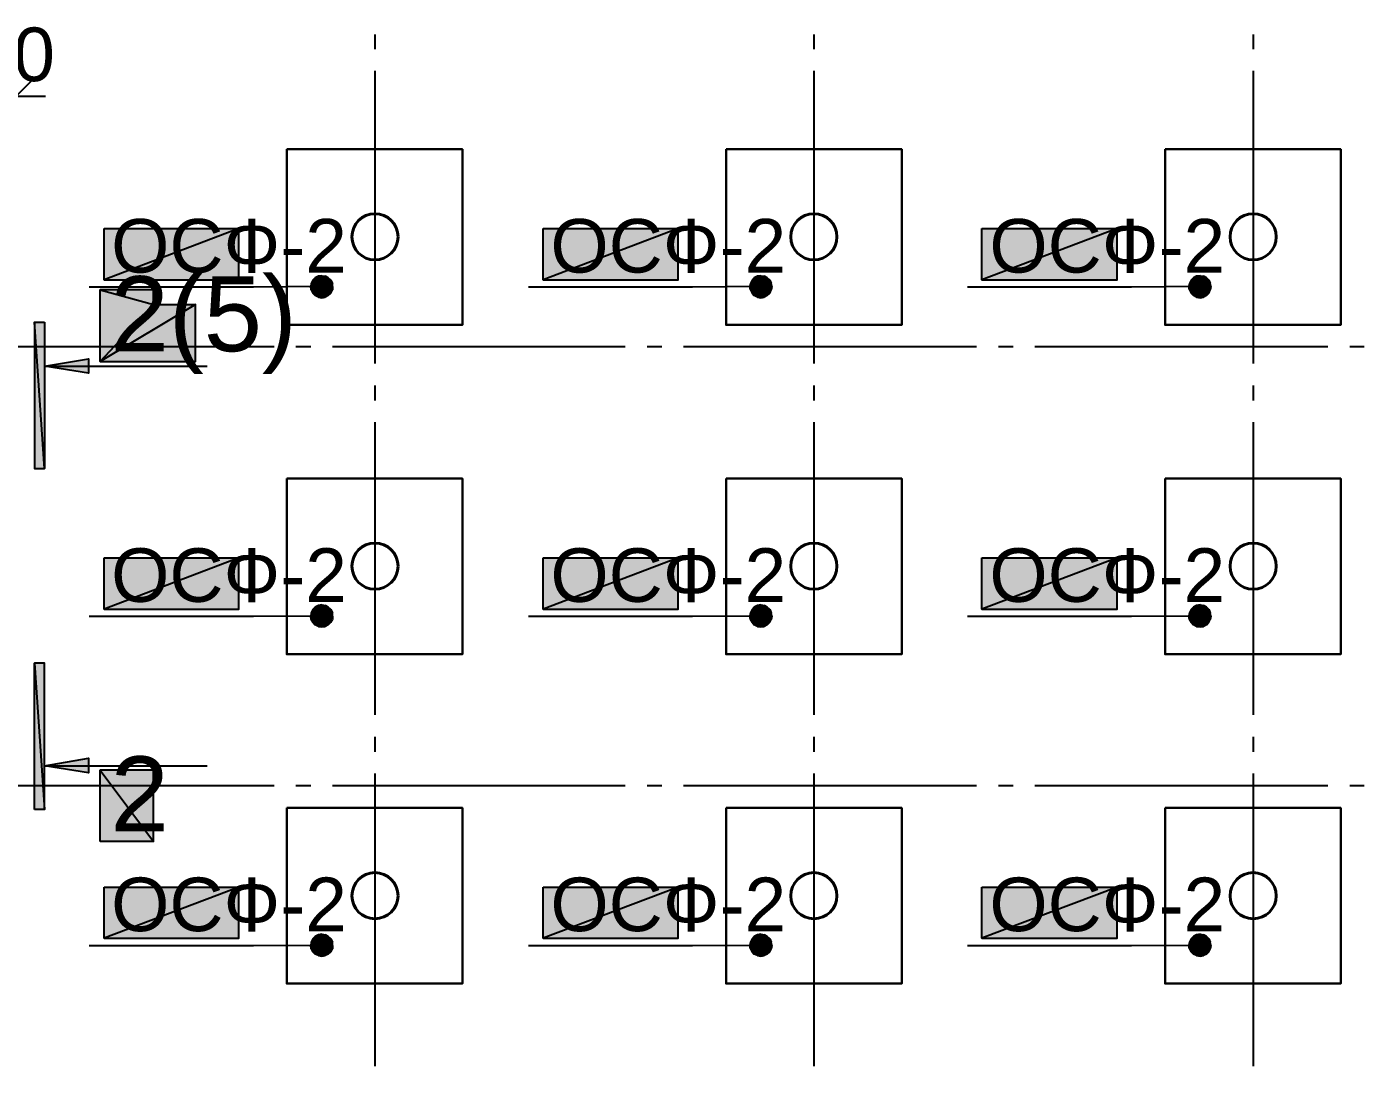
# Model space of a CAD drawing. Extents: x 8 to 21351, y 0 to 420.
# Drawn here: x 8949.4 to 9040.8, y 184.4 to 255.4 of the extents above; entities that cross this region are included whole.
import ezdxf

# ---------------------------------------------------------------- set-up
doc = ezdxf.new("R2010")
doc.units = 0
doc.styles.add('TEYPDFCAD_TEXT', font='arial.ttf')

msp = doc.modelspace()

# ---------------------------------------------------------------- hatches: boundary and pattern name
at = {"true_color": 0xffffff}
h = msp.add_hatch(color=0, dxfattribs=at)
h.paths.add_polyline_path([(8954.686, 241.639), (8963.894, 241.639), (8954.686, 238.146)])
h.paths.add_polyline_path([(8963.894, 241.639), (8954.686, 238.146), (8963.894, 238.146)])
h = msp.add_hatch(color=0, dxfattribs=at)
h.paths.add_polyline_path([(8984.68, 241.639), (8993.908, 241.639), (8984.68, 238.146)])
h.paths.add_polyline_path([(8993.908, 241.639), (8984.68, 238.146), (8993.908, 238.146)])
h = msp.add_hatch(color=0, dxfattribs=at)
h.paths.add_polyline_path([(9014.673, 241.639), (9023.901, 241.639), (9014.673, 238.146)])
h.paths.add_polyline_path([(9023.901, 241.639), (9014.673, 238.146), (9023.901, 238.146)])
h = msp.add_hatch(color=7)
h.paths.add_polyline_path([(8968.847, 237.892), (8968.805, 237.68), (8969.567, 237.68)])
h.paths.add_polyline_path([(8968.805, 237.68), (8969.567, 237.68), (8968.847, 237.448)])
h.paths.add_polyline_path([(8969.567, 237.68), (8968.847, 237.448), (8968.953, 237.236)])
h = msp.add_hatch(color=7)
h.paths.add_polyline_path([(8969.334, 238.379), (8969.122, 238.273), (8969.567, 237.68)])
h.paths.add_polyline_path([(8969.122, 238.273), (8969.567, 237.68), (8968.953, 238.104)])
h.paths.add_polyline_path([(8969.567, 237.68), (8968.953, 238.104), (8968.847, 237.892)])
h = msp.add_hatch(color=7)
h.paths.add_polyline_path([(8968.953, 237.236), (8969.122, 237.067), (8969.567, 237.68)])
h.paths.add_polyline_path([(8969.122, 237.067), (8969.567, 237.68), (8969.334, 236.961)])
h.paths.add_polyline_path([(8969.567, 237.68), (8969.334, 236.961), (8969.567, 236.918)])
h = msp.add_hatch(color=7)
h.paths.add_polyline_path([(8970.011, 238.273), (8969.799, 238.379), (8969.567, 237.68)])
h.paths.add_polyline_path([(8969.799, 238.379), (8969.567, 237.68), (8969.567, 238.421)])
h.paths.add_polyline_path([(8969.567, 237.68), (8969.567, 238.421), (8969.334, 238.379)])
h = msp.add_hatch(color=7)
h.paths.add_polyline_path([(8970.307, 237.68), (8970.286, 237.892), (8969.567, 237.68)])
h.paths.add_polyline_path([(8970.286, 237.892), (8969.567, 237.68), (8970.18, 238.104)])
h.paths.add_polyline_path([(8969.567, 237.68), (8970.18, 238.104), (8970.011, 238.273)])
h = msp.add_hatch(color=7)
h.paths.add_polyline_path([(8969.567, 236.918), (8969.799, 236.961), (8969.567, 237.68)])
h.paths.add_polyline_path([(8969.799, 236.961), (8969.567, 237.68), (8970.011, 237.067)])
h.paths.add_polyline_path([(8969.567, 237.68), (8970.011, 237.067), (8970.18, 237.236)])
h = msp.add_hatch(color=7)
h.paths.add_polyline_path([(8970.18, 237.236), (8970.286, 237.448), (8969.567, 237.68)])
h.paths.add_polyline_path([(8970.286, 237.448), (8969.567, 237.68), (8970.307, 237.68)])
h = msp.add_hatch(color=7)
h.paths.add_polyline_path([(8998.861, 237.892), (8998.819, 237.68), (8999.56, 237.68)])
h.paths.add_polyline_path([(8998.819, 237.68), (8999.56, 237.68), (8998.861, 237.448)])
h.paths.add_polyline_path([(8999.56, 237.68), (8998.861, 237.448), (8998.967, 237.236)])
h = msp.add_hatch(color=7)
h.paths.add_polyline_path([(8999.327, 238.379), (8999.115, 238.273), (8999.56, 237.68)])
h.paths.add_polyline_path([(8999.115, 238.273), (8999.56, 237.68), (8998.967, 238.104)])
h.paths.add_polyline_path([(8999.56, 237.68), (8998.967, 238.104), (8998.861, 237.892)])
h = msp.add_hatch(color=7)
h.paths.add_polyline_path([(8998.967, 237.236), (8999.115, 237.067), (8999.56, 237.68)])
h.paths.add_polyline_path([(8999.115, 237.067), (8999.56, 237.68), (8999.327, 236.961)])
h.paths.add_polyline_path([(8999.56, 237.68), (8999.327, 236.961), (8999.56, 236.918)])
h = msp.add_hatch(color=7)
h.paths.add_polyline_path([(9000.004, 238.273), (8999.793, 238.379), (8999.56, 237.68)])
h.paths.add_polyline_path([(8999.793, 238.379), (8999.56, 237.68), (8999.56, 238.421)])
h.paths.add_polyline_path([(8999.56, 237.68), (8999.56, 238.421), (8999.327, 238.379)])
h = msp.add_hatch(color=7)
h.paths.add_polyline_path([(9000.322, 237.68), (9000.279, 237.892), (8999.56, 237.68)])
h.paths.add_polyline_path([(9000.279, 237.892), (8999.56, 237.68), (9000.174, 238.104)])
h.paths.add_polyline_path([(8999.56, 237.68), (9000.174, 238.104), (9000.004, 238.273)])
h = msp.add_hatch(color=7)
h.paths.add_polyline_path([(8999.56, 236.918), (8999.793, 236.961), (8999.56, 237.68)])
h.paths.add_polyline_path([(8999.793, 236.961), (8999.56, 237.68), (9000.004, 237.067)])
h.paths.add_polyline_path([(8999.56, 237.68), (9000.004, 237.067), (9000.174, 237.236)])
h = msp.add_hatch(color=7)
h.paths.add_polyline_path([(9000.174, 237.236), (9000.279, 237.448), (8999.56, 237.68)])
h.paths.add_polyline_path([(9000.279, 237.448), (8999.56, 237.68), (9000.322, 237.68)])
h = msp.add_hatch(color=7)
h.paths.add_polyline_path([(9028.854, 237.892), (9028.812, 237.68), (9029.574, 237.68)])
h.paths.add_polyline_path([(9028.812, 237.68), (9029.574, 237.68), (9028.854, 237.448)])
h.paths.add_polyline_path([(9029.574, 237.68), (9028.854, 237.448), (9028.96, 237.236)])
h = msp.add_hatch(color=7)
h.paths.add_polyline_path([(9029.341, 238.379), (9029.13, 238.273), (9029.574, 237.68)])
h.paths.add_polyline_path([(9029.13, 238.273), (9029.574, 237.68), (9028.96, 238.104)])
h.paths.add_polyline_path([(9029.574, 237.68), (9028.96, 238.104), (9028.854, 237.892)])
h = msp.add_hatch(color=7)
h.paths.add_polyline_path([(9028.96, 237.236), (9029.13, 237.067), (9029.574, 237.68)])
h.paths.add_polyline_path([(9029.13, 237.067), (9029.574, 237.68), (9029.341, 236.961)])
h.paths.add_polyline_path([(9029.574, 237.68), (9029.341, 236.961), (9029.574, 236.918)])
h = msp.add_hatch(color=7)
h.paths.add_polyline_path([(9030.019, 238.273), (9029.807, 238.379), (9029.574, 237.68)])
h.paths.add_polyline_path([(9029.807, 238.379), (9029.574, 237.68), (9029.574, 238.421)])
h.paths.add_polyline_path([(9029.574, 237.68), (9029.574, 238.421), (9029.341, 238.379)])
h = msp.add_hatch(color=7)
h.paths.add_polyline_path([(9030.315, 237.68), (9030.273, 237.892), (9029.574, 237.68)])
h.paths.add_polyline_path([(9030.273, 237.892), (9029.574, 237.68), (9030.167, 238.104)])
h.paths.add_polyline_path([(9029.574, 237.68), (9030.167, 238.104), (9030.019, 238.273)])
h = msp.add_hatch(color=7)
h.paths.add_polyline_path([(9029.574, 236.918), (9029.807, 236.961), (9029.574, 237.68)])
h.paths.add_polyline_path([(9029.807, 236.961), (9029.574, 237.68), (9030.019, 237.067)])
h.paths.add_polyline_path([(9029.574, 237.68), (9030.019, 237.067), (9030.167, 237.236)])
h = msp.add_hatch(color=7)
h.paths.add_polyline_path([(9030.167, 237.236), (9030.273, 237.448), (9029.574, 237.68)])
h.paths.add_polyline_path([(9030.273, 237.448), (9029.574, 237.68), (9030.315, 237.68)])
h = msp.add_hatch(color=0, dxfattribs=at)
h.paths.add_polyline_path([(8958.073, 237.448), (8954.432, 237.448), (8958.073, 236.453)])
h.paths.add_polyline_path([(8954.432, 237.448), (8958.073, 236.453), (8954.432, 232.558)])
h = msp.add_hatch(color=0, dxfattribs=at)
h.paths.add_polyline_path([(8958.073, 236.453), (8960.931, 236.453), (8954.432, 232.558)])
h.paths.add_polyline_path([(8960.931, 236.453), (8954.432, 232.558), (8960.931, 232.558)])
h = msp.add_hatch(color=7)
h.paths.add_polyline_path([(8950.622, 235.246), (8950.622, 225.256), (8949.924, 235.246)])
h.paths.add_polyline_path([(8950.622, 225.256), (8949.924, 235.246), (8949.924, 225.256)])
for points in [[(8950.622, 232.241), (8953.628, 232.749), (8953.628, 231.754)], [(8950.622, 204.936), (8953.628, 205.444), (8953.628, 204.449)]]:
    msp.add_hatch(color=7).paths.add_polyline_path(points)
h = msp.add_hatch(color=0, dxfattribs=at)
h.paths.add_polyline_path([(8954.686, 219.138), (8963.894, 219.138), (8954.686, 215.646)])
h.paths.add_polyline_path([(8963.894, 219.138), (8954.686, 215.646), (8963.894, 215.646)])
h = msp.add_hatch(color=0, dxfattribs=at)
h.paths.add_polyline_path([(8984.68, 219.138), (8993.908, 219.138), (8984.68, 215.646)])
h.paths.add_polyline_path([(8993.908, 219.138), (8984.68, 215.646), (8993.908, 215.646)])
h = msp.add_hatch(color=0, dxfattribs=at)
h.paths.add_polyline_path([(9014.673, 219.138), (9023.901, 219.138), (9014.673, 215.646)])
h.paths.add_polyline_path([(9023.901, 219.138), (9014.673, 215.646), (9023.901, 215.646)])
h = msp.add_hatch(color=7)
h.paths.add_polyline_path([(8969.334, 215.879), (8969.122, 215.773), (8969.567, 215.159)])
h.paths.add_polyline_path([(8969.122, 215.773), (8969.567, 215.159), (8968.953, 215.604)])
h.paths.add_polyline_path([(8969.567, 215.159), (8968.953, 215.604), (8968.847, 215.392)])
h = msp.add_hatch(color=7)
h.paths.add_polyline_path([(8970.011, 215.773), (8969.799, 215.879), (8969.567, 215.159)])
h.paths.add_polyline_path([(8969.799, 215.879), (8969.567, 215.159), (8969.567, 215.921)])
h.paths.add_polyline_path([(8969.567, 215.159), (8969.567, 215.921), (8969.334, 215.879)])
h = msp.add_hatch(color=7)
h.paths.add_polyline_path([(8970.307, 215.159), (8970.286, 215.392), (8969.567, 215.159)])
h.paths.add_polyline_path([(8970.286, 215.392), (8969.567, 215.159), (8970.18, 215.604)])
h.paths.add_polyline_path([(8969.567, 215.159), (8970.18, 215.604), (8970.011, 215.773)])
h = msp.add_hatch(color=7)
h.paths.add_polyline_path([(8999.327, 215.879), (8999.115, 215.773), (8999.56, 215.159)])
h.paths.add_polyline_path([(8999.115, 215.773), (8999.56, 215.159), (8998.967, 215.604)])
h.paths.add_polyline_path([(8999.56, 215.159), (8998.967, 215.604), (8998.861, 215.392)])
h = msp.add_hatch(color=7)
h.paths.add_polyline_path([(9000.004, 215.773), (8999.793, 215.879), (8999.56, 215.159)])
h.paths.add_polyline_path([(8999.793, 215.879), (8999.56, 215.159), (8999.56, 215.921)])
h.paths.add_polyline_path([(8999.56, 215.159), (8999.56, 215.921), (8999.327, 215.879)])
h = msp.add_hatch(color=7)
h.paths.add_polyline_path([(9000.322, 215.159), (9000.279, 215.392), (8999.56, 215.159)])
h.paths.add_polyline_path([(9000.279, 215.392), (8999.56, 215.159), (9000.174, 215.604)])
h.paths.add_polyline_path([(8999.56, 215.159), (9000.174, 215.604), (9000.004, 215.773)])
h = msp.add_hatch(color=7)
h.paths.add_polyline_path([(9029.341, 215.879), (9029.13, 215.773), (9029.574, 215.159)])
h.paths.add_polyline_path([(9029.13, 215.773), (9029.574, 215.159), (9028.96, 215.604)])
h.paths.add_polyline_path([(9029.574, 215.159), (9028.96, 215.604), (9028.854, 215.392)])
h = msp.add_hatch(color=7)
h.paths.add_polyline_path([(9030.019, 215.773), (9029.807, 215.879), (9029.574, 215.159)])
h.paths.add_polyline_path([(9029.807, 215.879), (9029.574, 215.159), (9029.574, 215.921)])
h.paths.add_polyline_path([(9029.574, 215.159), (9029.574, 215.921), (9029.341, 215.879)])
h = msp.add_hatch(color=7)
h.paths.add_polyline_path([(9030.315, 215.159), (9030.273, 215.392), (9029.574, 215.159)])
h.paths.add_polyline_path([(9030.273, 215.392), (9029.574, 215.159), (9030.167, 215.604)])
h.paths.add_polyline_path([(9029.574, 215.159), (9030.167, 215.604), (9030.019, 215.773)])
h = msp.add_hatch(color=7)
h.paths.add_polyline_path([(8968.847, 215.392), (8968.805, 215.159), (8969.567, 215.159)])
h.paths.add_polyline_path([(8968.805, 215.159), (8969.567, 215.159), (8968.847, 214.926)])
h.paths.add_polyline_path([(8969.567, 215.159), (8968.847, 214.926), (8968.953, 214.736)])
h = msp.add_hatch(color=7)
h.paths.add_polyline_path([(8968.953, 214.736), (8969.122, 214.566), (8969.567, 215.159)])
h.paths.add_polyline_path([(8969.122, 214.566), (8969.567, 215.159), (8969.334, 214.461)])
h.paths.add_polyline_path([(8969.567, 215.159), (8969.334, 214.461), (8969.567, 214.418)])
h = msp.add_hatch(color=7)
h.paths.add_polyline_path([(8969.567, 214.418), (8969.799, 214.461), (8969.567, 215.159)])
h.paths.add_polyline_path([(8969.799, 214.461), (8969.567, 215.159), (8970.011, 214.566)])
h.paths.add_polyline_path([(8969.567, 215.159), (8970.011, 214.566), (8970.18, 214.736)])
h = msp.add_hatch(color=7)
h.paths.add_polyline_path([(8970.18, 214.736), (8970.286, 214.926), (8969.567, 215.159)])
h.paths.add_polyline_path([(8970.286, 214.926), (8969.567, 215.159), (8970.307, 215.159)])
h = msp.add_hatch(color=7)
h.paths.add_polyline_path([(8998.861, 215.392), (8998.819, 215.159), (8999.56, 215.159)])
h.paths.add_polyline_path([(8998.819, 215.159), (8999.56, 215.159), (8998.861, 214.926)])
h.paths.add_polyline_path([(8999.56, 215.159), (8998.861, 214.926), (8998.967, 214.736)])
h = msp.add_hatch(color=7)
h.paths.add_polyline_path([(8998.967, 214.736), (8999.115, 214.566), (8999.56, 215.159)])
h.paths.add_polyline_path([(8999.115, 214.566), (8999.56, 215.159), (8999.327, 214.461)])
h.paths.add_polyline_path([(8999.56, 215.159), (8999.327, 214.461), (8999.56, 214.418)])
h = msp.add_hatch(color=7)
h.paths.add_polyline_path([(8999.56, 214.418), (8999.793, 214.461), (8999.56, 215.159)])
h.paths.add_polyline_path([(8999.793, 214.461), (8999.56, 215.159), (9000.004, 214.566)])
h.paths.add_polyline_path([(8999.56, 215.159), (9000.004, 214.566), (9000.174, 214.736)])
h = msp.add_hatch(color=7)
h.paths.add_polyline_path([(9000.174, 214.736), (9000.279, 214.926), (8999.56, 215.159)])
h.paths.add_polyline_path([(9000.279, 214.926), (8999.56, 215.159), (9000.322, 215.159)])
h = msp.add_hatch(color=7)
h.paths.add_polyline_path([(9028.854, 215.392), (9028.812, 215.159), (9029.574, 215.159)])
h.paths.add_polyline_path([(9028.812, 215.159), (9029.574, 215.159), (9028.854, 214.926)])
h.paths.add_polyline_path([(9029.574, 215.159), (9028.854, 214.926), (9028.96, 214.736)])
h = msp.add_hatch(color=7)
h.paths.add_polyline_path([(9028.96, 214.736), (9029.13, 214.566), (9029.574, 215.159)])
h.paths.add_polyline_path([(9029.13, 214.566), (9029.574, 215.159), (9029.341, 214.461)])
h.paths.add_polyline_path([(9029.574, 215.159), (9029.341, 214.461), (9029.574, 214.418)])
h = msp.add_hatch(color=7)
h.paths.add_polyline_path([(9029.574, 214.418), (9029.807, 214.461), (9029.574, 215.159)])
h.paths.add_polyline_path([(9029.807, 214.461), (9029.574, 215.159), (9030.019, 214.566)])
h.paths.add_polyline_path([(9029.574, 215.159), (9030.019, 214.566), (9030.167, 214.736)])
h = msp.add_hatch(color=7)
h.paths.add_polyline_path([(9030.167, 214.736), (9030.273, 214.926), (9029.574, 215.159)])
h.paths.add_polyline_path([(9030.273, 214.926), (9029.574, 215.159), (9030.315, 215.159)])
h = msp.add_hatch(color=7)
h.paths.add_polyline_path([(8949.924, 201.951), (8949.924, 211.942), (8950.622, 201.951)])
h.paths.add_polyline_path([(8949.924, 211.942), (8950.622, 201.951), (8950.622, 211.942)])
h = msp.add_hatch(color=0, dxfattribs=at)
h.paths.add_polyline_path([(8954.432, 199.75), (8954.432, 204.639), (8958.073, 199.75)])
h.paths.add_polyline_path([(8954.432, 204.639), (8958.073, 199.75), (8958.073, 204.639)])
h = msp.add_hatch(color=0, dxfattribs=at)
h.paths.add_polyline_path([(8954.686, 196.638), (8963.894, 196.638), (8954.686, 193.146)])
h.paths.add_polyline_path([(8963.894, 196.638), (8954.686, 193.146), (8963.894, 193.146)])
h = msp.add_hatch(color=0, dxfattribs=at)
h.paths.add_polyline_path([(8984.68, 196.638), (8993.908, 196.638), (8984.68, 193.146)])
h.paths.add_polyline_path([(8993.908, 196.638), (8984.68, 193.146), (8993.908, 193.146)])
h = msp.add_hatch(color=0, dxfattribs=at)
h.paths.add_polyline_path([(9014.673, 196.638), (9023.901, 196.638), (9014.673, 193.146)])
h.paths.add_polyline_path([(9023.901, 196.638), (9014.673, 193.146), (9023.901, 193.146)])
h = msp.add_hatch(color=7)
h.paths.add_polyline_path([(8968.847, 192.892), (8968.805, 192.659), (8969.567, 192.659)])
h.paths.add_polyline_path([(8968.805, 192.659), (8969.567, 192.659), (8968.847, 192.426)])
h.paths.add_polyline_path([(8969.567, 192.659), (8968.847, 192.426), (8968.953, 192.214)])
h = msp.add_hatch(color=7)
h.paths.add_polyline_path([(8969.334, 193.379), (8969.122, 193.273), (8969.567, 192.659)])
h.paths.add_polyline_path([(8969.122, 193.273), (8969.567, 192.659), (8968.953, 193.103)])
h.paths.add_polyline_path([(8969.567, 192.659), (8968.953, 193.103), (8968.847, 192.892)])
h = msp.add_hatch(color=7)
h.paths.add_polyline_path([(8970.011, 193.273), (8969.799, 193.379), (8969.567, 192.659)])
h.paths.add_polyline_path([(8969.799, 193.379), (8969.567, 192.659), (8969.567, 193.421)])
h.paths.add_polyline_path([(8969.567, 192.659), (8969.567, 193.421), (8969.334, 193.379)])
h = msp.add_hatch(color=7)
h.paths.add_polyline_path([(8970.307, 192.659), (8970.286, 192.892), (8969.567, 192.659)])
h.paths.add_polyline_path([(8970.286, 192.892), (8969.567, 192.659), (8970.18, 193.103)])
h.paths.add_polyline_path([(8969.567, 192.659), (8970.18, 193.103), (8970.011, 193.273)])
h = msp.add_hatch(color=7)
h.paths.add_polyline_path([(8998.861, 192.892), (8998.819, 192.659), (8999.56, 192.659)])
h.paths.add_polyline_path([(8998.819, 192.659), (8999.56, 192.659), (8998.861, 192.426)])
h.paths.add_polyline_path([(8999.56, 192.659), (8998.861, 192.426), (8998.967, 192.214)])
h = msp.add_hatch(color=7)
h.paths.add_polyline_path([(8999.327, 193.379), (8999.115, 193.273), (8999.56, 192.659)])
h.paths.add_polyline_path([(8999.115, 193.273), (8999.56, 192.659), (8998.967, 193.103)])
h.paths.add_polyline_path([(8999.56, 192.659), (8998.967, 193.103), (8998.861, 192.892)])
h = msp.add_hatch(color=7)
h.paths.add_polyline_path([(9000.004, 193.273), (8999.793, 193.379), (8999.56, 192.659)])
h.paths.add_polyline_path([(8999.793, 193.379), (8999.56, 192.659), (8999.56, 193.421)])
h.paths.add_polyline_path([(8999.56, 192.659), (8999.56, 193.421), (8999.327, 193.379)])
h = msp.add_hatch(color=7)
h.paths.add_polyline_path([(9000.322, 192.659), (9000.279, 192.892), (8999.56, 192.659)])
h.paths.add_polyline_path([(9000.279, 192.892), (8999.56, 192.659), (9000.174, 193.103)])
h.paths.add_polyline_path([(8999.56, 192.659), (9000.174, 193.103), (9000.004, 193.273)])
h = msp.add_hatch(color=7)
h.paths.add_polyline_path([(9028.854, 192.892), (9028.812, 192.659), (9029.574, 192.659)])
h.paths.add_polyline_path([(9028.812, 192.659), (9029.574, 192.659), (9028.854, 192.426)])
h.paths.add_polyline_path([(9029.574, 192.659), (9028.854, 192.426), (9028.96, 192.214)])
h = msp.add_hatch(color=7)
h.paths.add_polyline_path([(9029.341, 193.379), (9029.13, 193.273), (9029.574, 192.659)])
h.paths.add_polyline_path([(9029.13, 193.273), (9029.574, 192.659), (9028.96, 193.103)])
h.paths.add_polyline_path([(9029.574, 192.659), (9028.96, 193.103), (9028.854, 192.892)])
h = msp.add_hatch(color=7)
h.paths.add_polyline_path([(9030.019, 193.273), (9029.807, 193.379), (9029.574, 192.659)])
h.paths.add_polyline_path([(9029.807, 193.379), (9029.574, 192.659), (9029.574, 193.421)])
h.paths.add_polyline_path([(9029.574, 192.659), (9029.574, 193.421), (9029.341, 193.379)])
h = msp.add_hatch(color=7)
h.paths.add_polyline_path([(9030.315, 192.659), (9030.273, 192.892), (9029.574, 192.659)])
h.paths.add_polyline_path([(9030.273, 192.892), (9029.574, 192.659), (9030.167, 193.103)])
h.paths.add_polyline_path([(9029.574, 192.659), (9030.167, 193.103), (9030.019, 193.273)])
h = msp.add_hatch(color=7)
h.paths.add_polyline_path([(8968.953, 192.214), (8969.122, 192.066), (8969.567, 192.659)])
h.paths.add_polyline_path([(8969.122, 192.066), (8969.567, 192.659), (8969.334, 191.96)])
h.paths.add_polyline_path([(8969.567, 192.659), (8969.334, 191.96), (8969.567, 191.918)])
h = msp.add_hatch(color=7)
h.paths.add_polyline_path([(8969.567, 191.918), (8969.799, 191.96), (8969.567, 192.659)])
h.paths.add_polyline_path([(8969.799, 191.96), (8969.567, 192.659), (8970.011, 192.066)])
h.paths.add_polyline_path([(8969.567, 192.659), (8970.011, 192.066), (8970.18, 192.214)])
h = msp.add_hatch(color=7)
h.paths.add_polyline_path([(8970.18, 192.214), (8970.286, 192.426), (8969.567, 192.659)])
h.paths.add_polyline_path([(8970.286, 192.426), (8969.567, 192.659), (8970.307, 192.659)])
h = msp.add_hatch(color=7)
h.paths.add_polyline_path([(8998.967, 192.214), (8999.115, 192.066), (8999.56, 192.659)])
h.paths.add_polyline_path([(8999.115, 192.066), (8999.56, 192.659), (8999.327, 191.96)])
h.paths.add_polyline_path([(8999.56, 192.659), (8999.327, 191.96), (8999.56, 191.918)])
h = msp.add_hatch(color=7)
h.paths.add_polyline_path([(8999.56, 191.918), (8999.793, 191.96), (8999.56, 192.659)])
h.paths.add_polyline_path([(8999.793, 191.96), (8999.56, 192.659), (9000.004, 192.066)])
h.paths.add_polyline_path([(8999.56, 192.659), (9000.004, 192.066), (9000.174, 192.214)])
h = msp.add_hatch(color=7)
h.paths.add_polyline_path([(9000.174, 192.214), (9000.279, 192.426), (8999.56, 192.659)])
h.paths.add_polyline_path([(9000.279, 192.426), (8999.56, 192.659), (9000.322, 192.659)])
h = msp.add_hatch(color=7)
h.paths.add_polyline_path([(9028.96, 192.214), (9029.13, 192.066), (9029.574, 192.659)])
h.paths.add_polyline_path([(9029.13, 192.066), (9029.574, 192.659), (9029.341, 191.96)])
h.paths.add_polyline_path([(9029.574, 192.659), (9029.341, 191.96), (9029.574, 191.918)])
h = msp.add_hatch(color=7)
h.paths.add_polyline_path([(9029.574, 191.918), (9029.807, 191.96), (9029.574, 192.659)])
h.paths.add_polyline_path([(9029.807, 191.96), (9029.574, 192.659), (9030.019, 192.066)])
h.paths.add_polyline_path([(9029.574, 192.659), (9030.019, 192.066), (9030.167, 192.214)])
h = msp.add_hatch(color=7)
h.paths.add_polyline_path([(9030.167, 192.214), (9030.273, 192.426), (9029.574, 192.659)])
h.paths.add_polyline_path([(9030.273, 192.426), (9029.574, 192.659), (9030.315, 192.659)])

# ---------------------------------------------------------------- linework, layer by layer
at = {"color": 7, "lineweight": 25}
for p, q in [((8973.186, 254.91), (8973.186, 253.894)), ((9003.179, 254.91), (9003.179, 253.894)), ((9033.194, 254.91), (9033.194, 253.894)), ((8973.186, 252.412), (8973.186, 232.41)), ((9003.179, 252.412), (9003.179, 232.41)), ((9033.194, 252.412), (9033.194, 232.41)), ((8947.426, 249.449), (8949.924, 251.947)), ((8935.679, 250.698), (8950.686, 250.698)), ((8964.889, 237.638), (8953.67, 237.638)), ((8969.567, 237.68), (8964.889, 237.638)), ((8994.903, 237.638), (8983.685, 237.638)), ((8999.56, 237.68), (8994.903, 237.638)), ((9024.896, 237.638), (9013.678, 237.638)), ((9029.574, 237.68), (9024.896, 237.638)), ((8966.307, 233.553), (8946.304, 233.553)), ((8968.805, 233.553), (8967.789, 233.553)), ((8990.289, 233.553), (8970.307, 233.553)), ((8992.808, 233.553), (8991.792, 233.553)), ((9014.292, 233.553), (8994.289, 233.553)), ((9016.811, 233.553), (9015.795, 233.553)), ((9038.295, 233.553), (9018.292, 233.553)), ((9040.792, 233.553), (9039.798, 233.553)), ((8950.622, 232.241), (8961.735, 232.241)), ((8973.186, 230.907), (8973.186, 229.891)), ((9003.179, 230.907), (9003.179, 229.891)), ((9033.194, 230.907), (9033.194, 229.891)), ((8973.186, 228.41), (8973.186, 208.407)), ((9003.179, 228.41), (9003.179, 208.407)), ((9033.194, 228.41), (9033.194, 208.407)), ((8964.889, 215.138), (8953.67, 215.138)), ((8969.567, 215.159), (8964.889, 215.138)), ((8994.903, 215.138), (8983.685, 215.138)), ((8999.56, 215.159), (8994.903, 215.138)), ((9024.896, 215.138), (9013.678, 215.138)), ((9029.574, 215.159), (9024.896, 215.138)), ((8973.186, 206.904), (8973.186, 205.888)), ((9003.179, 206.904), (9003.179, 205.888)), ((9033.194, 206.904), (9033.194, 205.888)), ((8950.622, 204.936), (8961.735, 204.936)), ((8973.186, 204.406), (8973.186, 184.404)), ((9003.179, 204.406), (9003.179, 184.404)), ((9033.194, 204.406), (9033.194, 184.404)), ((8966.307, 203.56), (8946.304, 203.56)), ((8968.805, 203.56), (8967.789, 203.56)), ((8990.289, 203.56), (8970.307, 203.56)), ((8992.808, 203.56), (8991.792, 203.56)), ((9014.292, 203.56), (8994.289, 203.56)), ((9016.811, 203.56), (9015.795, 203.56)), ((9038.295, 203.56), (9018.292, 203.56)), ((9040.792, 203.56), (9039.798, 203.56)), ((8964.889, 192.638), (8953.67, 192.638)), ((8969.567, 192.659), (8964.889, 192.638)), ((8994.903, 192.638), (8983.685, 192.638)), ((8999.56, 192.659), (8994.903, 192.638)), ((9024.896, 192.638), (9013.678, 192.638)), ((9029.574, 192.659), (9024.896, 192.638))]:
    msp.add_line(p, q, dxfattribs=at)
at = {"color": 0, "lineweight": 0, "true_color": 0xffffff}
for p, q in [((8954.686, 238.146), (8963.894, 238.146)), ((8984.68, 238.146), (8993.908, 238.146)), ((9014.673, 238.146), (9023.901, 238.146)), ((8954.686, 215.646), (8963.894, 215.646)), ((8984.68, 215.646), (8993.908, 215.646)), ((9014.673, 215.646), (9023.901, 215.646)), ((8958.073, 199.75), (8958.073, 204.639)), ((8954.686, 193.146), (8963.894, 193.146)), ((8984.68, 193.146), (8993.908, 193.146)), ((9014.673, 193.146), (9023.901, 193.146))]:
    msp.add_line(p, q, dxfattribs=at)
at = {"color": 7, "lineweight": 30}
for points in [[(8967.175, 247.057), (8979.176, 247.057), (8979.176, 235.056), (8967.175, 235.056)], [(8997.189, 247.057), (9009.191, 247.057), (9009.191, 235.056), (8997.189, 235.056)], [(9027.182, 247.057), (9039.184, 247.057), (9039.184, 235.056), (9027.182, 235.056)], [(8967.175, 224.557), (8979.176, 224.557), (8979.176, 212.556), (8967.175, 212.556)], [(8997.189, 224.557), (9009.191, 224.557), (9009.191, 212.556), (8997.189, 212.556)], [(9027.182, 224.557), (9039.184, 224.557), (9039.184, 212.556), (9027.182, 212.556)], [(8967.175, 202.057), (8979.176, 202.057), (8979.176, 190.055), (8967.175, 190.055)], [(8997.189, 202.057), (9009.191, 202.057), (9009.191, 190.055), (8997.189, 190.055)], [(9027.182, 202.057), (9039.184, 202.057), (9039.184, 190.055), (9027.182, 190.055)]]:
    msp.add_lwpolyline(points, close=True, dxfattribs=at)
at = {"color": 0, "true_color": 0xffffff}
for points in [[(8954.686, 241.639), (8963.894, 241.639), (8954.686, 238.146)], [(8963.894, 241.639), (8954.686, 238.146), (8963.894, 238.146)], [(8984.68, 241.639), (8993.908, 241.639), (8984.68, 238.146)], [(8993.908, 241.639), (8984.68, 238.146), (8993.908, 238.146)], [(9014.673, 241.639), (9023.901, 241.639), (9014.673, 238.146)], [(9023.901, 241.639), (9014.673, 238.146), (9023.901, 238.146)], [(8958.073, 237.448), (8954.432, 237.448), (8958.073, 236.453)], [(8954.432, 237.448), (8958.073, 236.453), (8954.432, 232.558)], [(8958.073, 236.453), (8960.931, 236.453), (8954.432, 232.558)], [(8960.931, 236.453), (8954.432, 232.558), (8960.931, 232.558)], [(8954.686, 219.138), (8963.894, 219.138), (8954.686, 215.646)], [(8963.894, 219.138), (8954.686, 215.646), (8963.894, 215.646)], [(8984.68, 219.138), (8993.908, 219.138), (8984.68, 215.646)], [(8993.908, 219.138), (8984.68, 215.646), (8993.908, 215.646)], [(9014.673, 219.138), (9023.901, 219.138), (9014.673, 215.646)], [(9023.901, 219.138), (9014.673, 215.646), (9023.901, 215.646)], [(8954.432, 199.75), (8954.432, 204.639), (8958.073, 199.75)], [(8954.432, 204.639), (8958.073, 199.75), (8958.073, 204.639)], [(8954.686, 196.638), (8963.894, 196.638), (8954.686, 193.146)], [(8963.894, 196.638), (8954.686, 193.146), (8963.894, 193.146)], [(8984.68, 196.638), (8993.908, 196.638), (8984.68, 193.146)], [(8993.908, 196.638), (8984.68, 193.146), (8993.908, 193.146)], [(9014.673, 196.638), (9023.901, 196.638), (9014.673, 193.146)], [(9023.901, 196.638), (9014.673, 193.146), (9023.901, 193.146)]]:
    msp.add_lwpolyline(points, close=True, dxfattribs=at)
at = {"color": 7}
for points in [[(8968.847, 237.892), (8968.805, 237.68), (8969.567, 237.68)], [(8968.805, 237.68), (8969.567, 237.68), (8968.847, 237.448)], [(8969.567, 237.68), (8968.953, 238.104), (8968.847, 237.892)], [(8969.567, 237.68), (8968.847, 237.448), (8968.953, 237.236)], [(8969.122, 238.273), (8969.567, 237.68), (8968.953, 238.104)], [(8968.953, 237.236), (8969.122, 237.067), (8969.567, 237.68)], [(8969.334, 238.379), (8969.122, 238.273), (8969.567, 237.68)], [(8969.122, 237.067), (8969.567, 237.68), (8969.334, 236.961)], [(8969.567, 237.68), (8969.567, 238.421), (8969.334, 238.379)], [(8969.567, 237.68), (8969.334, 236.961), (8969.567, 236.918)], [(8969.799, 238.379), (8969.567, 237.68), (8969.567, 238.421)], [(8970.011, 238.273), (8969.799, 238.379), (8969.567, 237.68)], [(8969.567, 237.68), (8970.18, 238.104), (8970.011, 238.273)], [(8970.286, 237.892), (8969.567, 237.68), (8970.18, 238.104)], [(8970.307, 237.68), (8970.286, 237.892), (8969.567, 237.68)], [(8969.567, 236.918), (8969.799, 236.961), (8969.567, 237.68)], [(8969.799, 236.961), (8969.567, 237.68), (8970.011, 237.067)], [(8969.567, 237.68), (8970.011, 237.067), (8970.18, 237.236)], [(8970.18, 237.236), (8970.286, 237.448), (8969.567, 237.68)], [(8970.286, 237.448), (8969.567, 237.68), (8970.307, 237.68)], [(8998.861, 237.892), (8998.819, 237.68), (8999.56, 237.68)], [(8998.819, 237.68), (8999.56, 237.68), (8998.861, 237.448)], [(8999.56, 237.68), (8998.967, 238.104), (8998.861, 237.892)], [(8999.56, 237.68), (8998.861, 237.448), (8998.967, 237.236)], [(8999.115, 238.273), (8999.56, 237.68), (8998.967, 238.104)], [(8998.967, 237.236), (8999.115, 237.067), (8999.56, 237.68)], [(8999.327, 238.379), (8999.115, 238.273), (8999.56, 237.68)], [(8999.115, 237.067), (8999.56, 237.68), (8999.327, 236.961)], [(8999.56, 237.68), (8999.56, 238.421), (8999.327, 238.379)], [(8999.56, 237.68), (8999.327, 236.961), (8999.56, 236.918)], [(8999.793, 238.379), (8999.56, 237.68), (8999.56, 238.421)], [(9000.004, 238.273), (8999.793, 238.379), (8999.56, 237.68)], [(8999.56, 237.68), (9000.174, 238.104), (9000.004, 238.273)], [(9000.279, 237.892), (8999.56, 237.68), (9000.174, 238.104)], [(9000.322, 237.68), (9000.279, 237.892), (8999.56, 237.68)], [(8999.56, 236.918), (8999.793, 236.961), (8999.56, 237.68)], [(8999.793, 236.961), (8999.56, 237.68), (9000.004, 237.067)], [(8999.56, 237.68), (9000.004, 237.067), (9000.174, 237.236)], [(9000.174, 237.236), (9000.279, 237.448), (8999.56, 237.68)], [(9000.279, 237.448), (8999.56, 237.68), (9000.322, 237.68)], [(9028.854, 237.892), (9028.812, 237.68), (9029.574, 237.68)], [(9028.812, 237.68), (9029.574, 237.68), (9028.854, 237.448)], [(9029.574, 237.68), (9028.96, 238.104), (9028.854, 237.892)], [(9029.574, 237.68), (9028.854, 237.448), (9028.96, 237.236)], [(9029.13, 238.273), (9029.574, 237.68), (9028.96, 238.104)], [(9028.96, 237.236), (9029.13, 237.067), (9029.574, 237.68)], [(9029.341, 238.379), (9029.13, 238.273), (9029.574, 237.68)], [(9029.13, 237.067), (9029.574, 237.68), (9029.341, 236.961)], [(9029.574, 237.68), (9029.574, 238.421), (9029.341, 238.379)], [(9029.574, 237.68), (9029.341, 236.961), (9029.574, 236.918)], [(9029.807, 238.379), (9029.574, 237.68), (9029.574, 238.421)], [(9030.019, 238.273), (9029.807, 238.379), (9029.574, 237.68)], [(9029.574, 237.68), (9030.167, 238.104), (9030.019, 238.273)], [(9030.273, 237.892), (9029.574, 237.68), (9030.167, 238.104)], [(9030.315, 237.68), (9030.273, 237.892), (9029.574, 237.68)], [(9029.574, 236.918), (9029.807, 236.961), (9029.574, 237.68)], [(9029.807, 236.961), (9029.574, 237.68), (9030.019, 237.067)], [(9029.574, 237.68), (9030.019, 237.067), (9030.167, 237.236)], [(9030.167, 237.236), (9030.273, 237.448), (9029.574, 237.68)], [(9030.273, 237.448), (9029.574, 237.68), (9030.315, 237.68)], [(8950.622, 235.246), (8950.622, 225.256), (8949.924, 235.246)], [(8950.622, 225.256), (8949.924, 235.246), (8949.924, 225.256)], [(8950.622, 232.241), (8953.628, 232.749), (8953.628, 231.754)], [(8969.122, 215.773), (8969.567, 215.159), (8968.953, 215.604)], [(8969.334, 215.879), (8969.122, 215.773), (8969.567, 215.159)], [(8969.567, 215.159), (8969.567, 215.921), (8969.334, 215.879)], [(8969.799, 215.879), (8969.567, 215.159), (8969.567, 215.921)], [(8970.011, 215.773), (8969.799, 215.879), (8969.567, 215.159)], [(8969.567, 215.159), (8970.18, 215.604), (8970.011, 215.773)], [(8999.115, 215.773), (8999.56, 215.159), (8998.967, 215.604)], [(8999.327, 215.879), (8999.115, 215.773), (8999.56, 215.159)], [(8999.56, 215.159), (8999.56, 215.921), (8999.327, 215.879)], [(8999.793, 215.879), (8999.56, 215.159), (8999.56, 215.921)], [(9000.004, 215.773), (8999.793, 215.879), (8999.56, 215.159)], [(8999.56, 215.159), (9000.174, 215.604), (9000.004, 215.773)], [(9029.13, 215.773), (9029.574, 215.159), (9028.96, 215.604)], [(9029.341, 215.879), (9029.13, 215.773), (9029.574, 215.159)], [(9029.574, 215.159), (9029.574, 215.921), (9029.341, 215.879)], [(9029.807, 215.879), (9029.574, 215.159), (9029.574, 215.921)], [(9030.019, 215.773), (9029.807, 215.879), (9029.574, 215.159)], [(9029.574, 215.159), (9030.167, 215.604), (9030.019, 215.773)], [(8968.847, 215.392), (8968.805, 215.159), (8969.567, 215.159)], [(8968.805, 215.159), (8969.567, 215.159), (8968.847, 214.926)], [(8969.567, 215.159), (8968.953, 215.604), (8968.847, 215.392)], [(8969.567, 215.159), (8968.847, 214.926), (8968.953, 214.736)], [(8968.953, 214.736), (8969.122, 214.566), (8969.567, 215.159)], [(8969.122, 214.566), (8969.567, 215.159), (8969.334, 214.461)], [(8969.567, 215.159), (8969.334, 214.461), (8969.567, 214.418)], [(8970.286, 215.392), (8969.567, 215.159), (8970.18, 215.604)], [(8970.307, 215.159), (8970.286, 215.392), (8969.567, 215.159)], [(8969.567, 214.418), (8969.799, 214.461), (8969.567, 215.159)], [(8969.799, 214.461), (8969.567, 215.159), (8970.011, 214.566)], [(8969.567, 215.159), (8970.011, 214.566), (8970.18, 214.736)], [(8970.18, 214.736), (8970.286, 214.926), (8969.567, 215.159)], [(8970.286, 214.926), (8969.567, 215.159), (8970.307, 215.159)], [(8998.861, 215.392), (8998.819, 215.159), (8999.56, 215.159)], [(8998.819, 215.159), (8999.56, 215.159), (8998.861, 214.926)], [(8999.56, 215.159), (8998.967, 215.604), (8998.861, 215.392)], [(8999.56, 215.159), (8998.861, 214.926), (8998.967, 214.736)], [(8998.967, 214.736), (8999.115, 214.566), (8999.56, 215.159)], [(8999.115, 214.566), (8999.56, 215.159), (8999.327, 214.461)], [(8999.56, 215.159), (8999.327, 214.461), (8999.56, 214.418)], [(9000.279, 215.392), (8999.56, 215.159), (9000.174, 215.604)], [(9000.322, 215.159), (9000.279, 215.392), (8999.56, 215.159)], [(8999.56, 214.418), (8999.793, 214.461), (8999.56, 215.159)], [(8999.793, 214.461), (8999.56, 215.159), (9000.004, 214.566)], [(8999.56, 215.159), (9000.004, 214.566), (9000.174, 214.736)], [(9000.174, 214.736), (9000.279, 214.926), (8999.56, 215.159)], [(9000.279, 214.926), (8999.56, 215.159), (9000.322, 215.159)], [(9028.854, 215.392), (9028.812, 215.159), (9029.574, 215.159)], [(9028.812, 215.159), (9029.574, 215.159), (9028.854, 214.926)], [(9029.574, 215.159), (9028.96, 215.604), (9028.854, 215.392)], [(9029.574, 215.159), (9028.854, 214.926), (9028.96, 214.736)], [(9028.96, 214.736), (9029.13, 214.566), (9029.574, 215.159)], [(9029.13, 214.566), (9029.574, 215.159), (9029.341, 214.461)], [(9029.574, 215.159), (9029.341, 214.461), (9029.574, 214.418)], [(9030.273, 215.392), (9029.574, 215.159), (9030.167, 215.604)], [(9030.315, 215.159), (9030.273, 215.392), (9029.574, 215.159)], [(9029.574, 214.418), (9029.807, 214.461), (9029.574, 215.159)], [(9029.807, 214.461), (9029.574, 215.159), (9030.019, 214.566)], [(9029.574, 215.159), (9030.019, 214.566), (9030.167, 214.736)], [(9030.167, 214.736), (9030.273, 214.926), (9029.574, 215.159)], [(9030.273, 214.926), (9029.574, 215.159), (9030.315, 215.159)], [(8949.924, 201.951), (8949.924, 211.942), (8950.622, 201.951)], [(8949.924, 211.942), (8950.622, 201.951), (8950.622, 211.942)], [(8950.622, 204.936), (8953.628, 205.444), (8953.628, 204.449)], [(8968.847, 192.892), (8968.805, 192.659), (8969.567, 192.659)], [(8969.567, 192.659), (8968.953, 193.103), (8968.847, 192.892)], [(8969.122, 193.273), (8969.567, 192.659), (8968.953, 193.103)], [(8969.334, 193.379), (8969.122, 193.273), (8969.567, 192.659)], [(8969.567, 192.659), (8969.567, 193.421), (8969.334, 193.379)], [(8969.799, 193.379), (8969.567, 192.659), (8969.567, 193.421)], [(8970.011, 193.273), (8969.799, 193.379), (8969.567, 192.659)], [(8969.567, 192.659), (8970.18, 193.103), (8970.011, 193.273)], [(8970.286, 192.892), (8969.567, 192.659), (8970.18, 193.103)], [(8970.307, 192.659), (8970.286, 192.892), (8969.567, 192.659)], [(8998.861, 192.892), (8998.819, 192.659), (8999.56, 192.659)], [(8999.56, 192.659), (8998.967, 193.103), (8998.861, 192.892)], [(8999.115, 193.273), (8999.56, 192.659), (8998.967, 193.103)], [(8999.327, 193.379), (8999.115, 193.273), (8999.56, 192.659)], [(8999.56, 192.659), (8999.56, 193.421), (8999.327, 193.379)], [(8999.793, 193.379), (8999.56, 192.659), (8999.56, 193.421)], [(9000.004, 193.273), (8999.793, 193.379), (8999.56, 192.659)], [(8999.56, 192.659), (9000.174, 193.103), (9000.004, 193.273)], [(9000.279, 192.892), (8999.56, 192.659), (9000.174, 193.103)], [(9000.322, 192.659), (9000.279, 192.892), (8999.56, 192.659)], [(9028.854, 192.892), (9028.812, 192.659), (9029.574, 192.659)], [(9029.574, 192.659), (9028.96, 193.103), (9028.854, 192.892)], [(9029.13, 193.273), (9029.574, 192.659), (9028.96, 193.103)], [(9029.341, 193.379), (9029.13, 193.273), (9029.574, 192.659)], [(9029.574, 192.659), (9029.574, 193.421), (9029.341, 193.379)], [(9029.807, 193.379), (9029.574, 192.659), (9029.574, 193.421)], [(9030.019, 193.273), (9029.807, 193.379), (9029.574, 192.659)], [(9029.574, 192.659), (9030.167, 193.103), (9030.019, 193.273)], [(9030.273, 192.892), (9029.574, 192.659), (9030.167, 193.103)], [(9030.315, 192.659), (9030.273, 192.892), (9029.574, 192.659)], [(8968.805, 192.659), (8969.567, 192.659), (8968.847, 192.426)], [(8969.567, 192.659), (8968.847, 192.426), (8968.953, 192.214)], [(8968.953, 192.214), (8969.122, 192.066), (8969.567, 192.659)], [(8969.122, 192.066), (8969.567, 192.659), (8969.334, 191.96)], [(8969.567, 192.659), (8969.334, 191.96), (8969.567, 191.918)], [(8969.567, 191.918), (8969.799, 191.96), (8969.567, 192.659)], [(8969.799, 191.96), (8969.567, 192.659), (8970.011, 192.066)], [(8969.567, 192.659), (8970.011, 192.066), (8970.18, 192.214)], [(8970.18, 192.214), (8970.286, 192.426), (8969.567, 192.659)], [(8970.286, 192.426), (8969.567, 192.659), (8970.307, 192.659)], [(8998.819, 192.659), (8999.56, 192.659), (8998.861, 192.426)], [(8999.56, 192.659), (8998.861, 192.426), (8998.967, 192.214)], [(8998.967, 192.214), (8999.115, 192.066), (8999.56, 192.659)], [(8999.115, 192.066), (8999.56, 192.659), (8999.327, 191.96)], [(8999.56, 192.659), (8999.327, 191.96), (8999.56, 191.918)], [(8999.56, 191.918), (8999.793, 191.96), (8999.56, 192.659)], [(8999.793, 191.96), (8999.56, 192.659), (9000.004, 192.066)], [(8999.56, 192.659), (9000.004, 192.066), (9000.174, 192.214)], [(9000.174, 192.214), (9000.279, 192.426), (8999.56, 192.659)], [(9000.279, 192.426), (8999.56, 192.659), (9000.322, 192.659)], [(9028.812, 192.659), (9029.574, 192.659), (9028.854, 192.426)], [(9029.574, 192.659), (9028.854, 192.426), (9028.96, 192.214)], [(9028.96, 192.214), (9029.13, 192.066), (9029.574, 192.659)], [(9029.13, 192.066), (9029.574, 192.659), (9029.341, 191.96)], [(9029.574, 192.659), (9029.341, 191.96), (9029.574, 191.918)], [(9029.574, 191.918), (9029.807, 191.96), (9029.574, 192.659)], [(9029.807, 191.96), (9029.574, 192.659), (9030.019, 192.066)], [(9029.574, 192.659), (9030.019, 192.066), (9030.167, 192.214)], [(9030.167, 192.214), (9030.273, 192.426), (9029.574, 192.659)], [(9030.273, 192.426), (9029.574, 192.659), (9030.315, 192.659)]]:
    msp.add_lwpolyline(points, close=True, dxfattribs=at)
at = {"color": 7, "lineweight": 40}
for centre in [(8973.197, 241.078), (9003.19, 241.078), (9033.204, 241.078), (8973.197, 218.578), (9003.19, 218.578), (9033.204, 218.578), (8973.197, 196.056), (9003.19, 196.056), (9033.204, 196.056)]:
    msp.add_circle(centre, 1.577, dxfattribs=at)

# ---------------------------------------------------------------- texts
at = {"color": 7, "style": 'TEYPDFCAD_TEXT'}
for s, height, p in [('2200', 3.6618, (8939.954, 251.714)), ('ОСФ-2', 3.6618, (8955.173, 238.633)), ('ОСФ-2', 3.6618, (8985.188, 238.633)), ('ОСФ-2', 3.6618, (9015.181, 238.633)), ('2(5)', 5.1259, (8955.131, 233.257)), ('ОСФ-2', 3.6618, (8955.173, 216.133)), ('ОСФ-2', 3.6618, (8985.188, 216.133)), ('ОСФ-2', 3.6618, (9015.181, 216.133)), ('2', 5.126, (8955.131, 200.448)), ('ОСФ-2', 3.6618, (8955.173, 193.633)), ('ОСФ-2', 3.6618, (8985.188, 193.633)), ('ОСФ-2', 3.6618, (9015.181, 193.633))]:
    msp.add_text(s, height=height, dxfattribs=at).set_placement(p)

doc.saveas('drawing.dxf')
